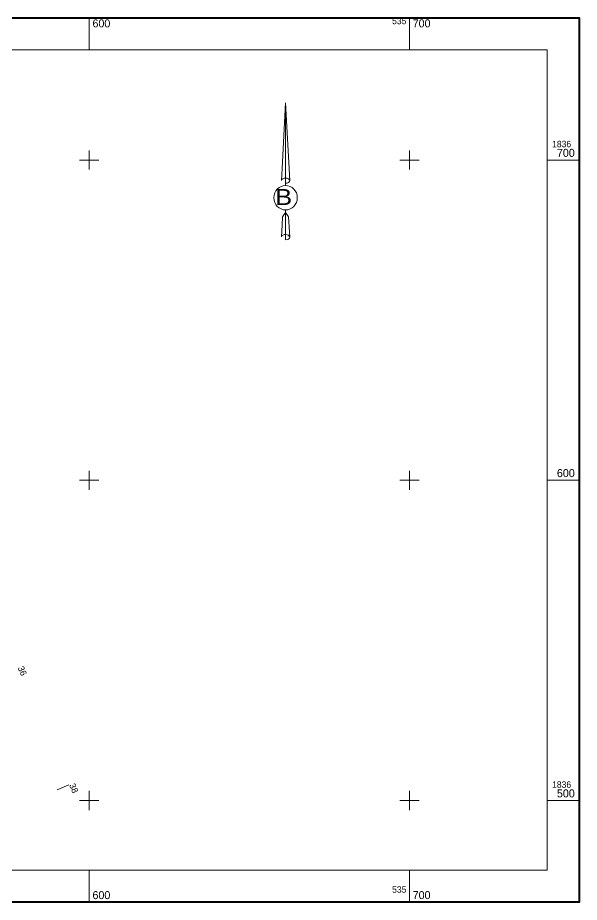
# Model space of a CAD drawing. Header units: metres. Extents: x 535356 to 535753, y 1836468 to 1836744.
# Drawn here: x 535577.6 to 535753, y 1836468.2 to 1836744.4 of the extents above; entities that cross this region are included whole.
import ezdxf
from ezdxf.enums import TextEntityAlignment as Align

# ---------------------------------------------------------------- set-up
doc = ezdxf.new("R2010")
doc.units = ezdxf.units.M
doc.header["$MEASUREMENT"] = 0
for name, color, linetype, lineweight in [('Level 19', 1, 'Continuous', 0), ('Level 2', 1, 'Continuous', 0), ('Level 51', 1, 'Continuous', 0), ('Level 62', 1, 'Continuous', 0), ('Level 63', 1, 'Continuous', 0)]:
    doc.layers.add(name, color=color, linetype=linetype, lineweight=lineweight)
doc.styles.add('Style-CHAR_FAST_FONT', font='CHAR_FAST_FONT.shx')
doc.styles.add('Style-ENGINEERING', font='ENGINEERING.shx')

# ---------------------------------------------------------------- blocks, each defined once
blk = doc.blocks.new('*U40')
at = {"layer": 'Level 51', "color": 7, "linetype": 'Continuous', "lineweight": 0}
for p, q in [((0.06, 50.72), (-2.51, 2.07)), ((0.06, 50.72), (3.13, -6.9)), ((0.06, 50.72), (3.13, -6.9)), ((0.06, 50.72), (3.13, -6.9)), ((0.06, -4.97), (0.06, 50.72)), ((-2.51, 2.07), (-3, -6.78)), ((0.06, -4.97), (0.06, -7.2)), ((0.06, -7.2), (0.06, -8.84)), ((0.06, -8.84), (0.06, -10.51)), ((0.06, -8.84), (0.06, -10.51)), ((0.06, -8.84), (0.06, -10.51)), ((3.13, -6.9), (3.13, -6.78)), ((0.06, -30.45), (-2.19, -33.64)), ((0.06, -30.45), (0.06, -28.56)), ((0.06, -30.45), (0.06, -28.56)), ((0.06, -30.45), (0.06, -28.56)), ((0.06, -30.45), (2.32, -33.64)), ((0.06, -30.45), (2.32, -33.64)), ((0.06, -30.45), (2.32, -33.64)), ((0.06, -46.78), (0.06, -30.45)), ((-2.19, -33.64), (-2.51, -39.71)), ((2.32, -33.64), (3.13, -48.72)), ((2.32, -33.64), (3.13, -48.72)), ((2.32, -33.64), (3.13, -48.72)), ((-2.51, -39.71), (-3, -48.52)), ((0.06, -46.78), (0.06, -48.97)), ((0.06, -48.97), (0.06, -50.65)), ((3.13, -48.72), (3.13, -48.52))]:
    blk.add_line(p, q, dxfattribs=at)
at = {"layer": 'Level 51', "color": 7, "linetype": 'Continuous', "lineweight": 0, "extrusion": (0, 0, -1)}
for centre, start_param, end_param in [((0.04, -6.9), 3.208733, 4.712389), ((0.04, -48.69), 3.208907, 3.792116), ((0.04, -48.69), 3.792116, 4.712389)]:
    blk.add_ellipse(centre, major_axis=(3.06, 0), ratio=0.632193, start_param=start_param, end_param=end_param, dxfattribs=at)
at = {"layer": 'Level 51', "color": 7, "linetype": 'Continuous', "lineweight": 0}
for centre, start_param, end_param in [((0.04, -6.9), 0.067141, 1.570796), ((0.04, -6.9), 4.712389, 6.283185), ((0.04, -48.69), 0.067141, 1.570796), ((0.04, -48.69), 4.712389, 6.283185)]:
    blk.add_ellipse(centre, major_axis=(3.06, 0), ratio=0.632193, start_param=start_param, end_param=end_param, dxfattribs=at)
blk.add_ellipse((0.05, -19.52), major_axis=(0, 9.03), ratio=0.956213, dxfattribs=at)
at = {"layer": 'Level 51', "color": 7, "linetype": 'Continuous', "lineweight": 0, "insert": (-1.42, -24.91), "char_height": 11.8046, "attachment_point": 8, "line_spacing_factor": 0.60241, "style": 'Style-CHAR_FAST_FONT'}
blk.add_mtext('\\H1.000000x;\\W1.194961;\\T1.000;B\\P', dxfattribs=at)

msp = doc.modelspace()

# ---------------------------------------------------------------- linework, layer by layer
at = {"layer": 'Level 19', "color": 7, "linetype": 'Continuous', "lineweight": 13}
msp.add_line((535743.04, 1836478.24), (535743.04, 1836529.18), dxfattribs=at)
at = {"layer": 'Level 2', "color": 7, "linetype": 'Continuous', "lineweight": 0}
msp.add_line((535589.96, 1836503.34), (535593.62, 1836504.94), dxfattribs=at)
at = {"layer": 'Level 62', "color": 7, "linetype": 'Continuous', "lineweight": 0, "flags": 128}
msp.add_lwpolyline([(535366.33, 1836734.42), (535743.04, 1836734.42), (535743.04, 1836478.24), (535366.33, 1836478.24)], close=True, dxfattribs=at)
at = {"layer": 'Level 63', "color": 7, "linetype": 'Continuous', "lineweight": 0}
for p, q in [((535600, 1836734.42), (535600, 1836744.42)), ((535700, 1836734.42), (535700, 1836744.42)), ((535600, 1836697), (535600, 1836703)), ((535700, 1836697), (535700, 1836703)), ((535597, 1836700), (535603, 1836700)), ((535697, 1836700), (535703, 1836700)), ((535743.04, 1836700), (535753.04, 1836700)), ((535600, 1836597), (535600, 1836603)), ((535700, 1836597), (535700, 1836603)), ((535597, 1836600), (535603, 1836600)), ((535697, 1836600), (535703, 1836600)), ((535743.04, 1836600), (535753.04, 1836600)), ((535600, 1836497), (535600, 1836503)), ((535700, 1836497), (535700, 1836503)), ((535597, 1836500), (535603, 1836500)), ((535697, 1836500), (535703, 1836500)), ((535743.04, 1836500), (535753.04, 1836500)), ((535600, 1836468.24), (535600, 1836478.24)), ((535700, 1836468.24), (535700, 1836478.24))]:
    msp.add_line(p, q, dxfattribs=at)
at = {"layer": 'Level 63', "color": 7, "linetype": 'Continuous', "lineweight": 40, "flags": 128}
msp.add_lwpolyline([(535356.33, 1836468.24), (535356.33, 1836744.42), (535753.04, 1836744.42), (535753.04, 1836468.24)], close=True, dxfattribs=at)
at = {"layer": 'Level 63', "color": 7, "linetype": 'Continuous', "lineweight": 13, "flags": 128}
msp.add_lwpolyline([(535366.33, 1836478.24), (535366.33, 1836734.42), (535743.04, 1836734.42), (535743.04, 1836478.24)], close=True, dxfattribs=at)

# ---------------------------------------------------------------- block references
at = {"layer": 'Level 51', "color": 7, "linetype": 'Continuous', "lineweight": 0, "xscale": 0.422397414644141, "yscale": 0.422397414644141, "zscale": 0.422397414644141}
msp.add_blockref('*U40', (535661.29, 1836696.49), dxfattribs=at)

# ---------------------------------------------------------------- texts
at = {"layer": 'Level 19', "color": 7, "linetype": 'Continuous', "lineweight": 0, "style": 'Style-ENGINEERING'}
msp.add_text('D', height=0.00276, dxfattribs=at).set_placement((535743.04, 1836478.24), align=Align.MIDDLE_CENTER)
at = {"layer": 'Level 2', "color": 7, "linetype": 'Continuous', "lineweight": 0, "char_height": 2, "attachment_point": 1, "rotation": 293.707, "line_spacing_factor": 0.828316, "style": 'Style-CHAR_FAST_FONT'}
for s, insert in [('36\\P', (535579.42, 1836542.27)), ('38\\P', (535595.5, 1836505.64))]:
    msp.add_mtext(s, dxfattribs=dict(at, insert=insert))
at = {"layer": 'Level 63', "color": 7, "linetype": 'Continuous', "lineweight": 0, "style": 'Style-CHAR_FAST_FONT'}
for s, height, p in [('600', 2.5, (535601, 1836741.42)), ('700', 2.5, (535701, 1836741.42)), ('1836', 2, (535744.54, 1836704)), ('700', 2.5, (535746.04, 1836701)), ('600', 2.5, (535746.04, 1836601)), ('1836', 2, (535744.54, 1836504)), ('500', 2.5, (535746.04, 1836501)), ('600', 2.5, (535601, 1836469.24)), ('700', 2.5, (535701, 1836469.24))]:
    msp.add_text(s, height=height, dxfattribs=at).set_placement(p)
for p in [(535699.04, 1836742.42), (535699.04, 1836471.24)]:
    msp.add_text('535', height=2, dxfattribs=at).set_placement(p, align=Align.RIGHT)

doc.saveas('drawing.dxf')
